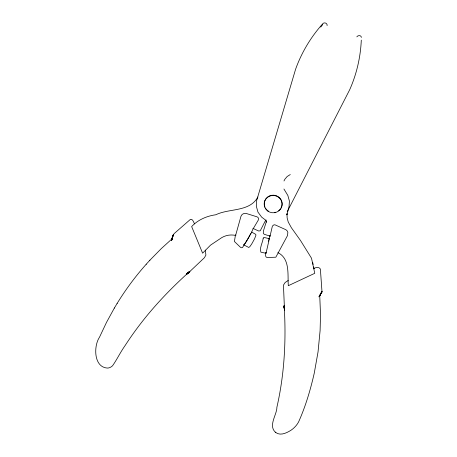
<?xml version="1.0" encoding="UTF-8"?>
<svg xmlns="http://www.w3.org/2000/svg" width="457" height="457" viewBox="0 0 457 457"><rect width="100%" height="100%" fill="white"/><g stroke="black" fill="none" stroke-linecap="round" stroke-linejoin="round"><path stroke-width="0.69" d="M263.232 238.091L264.117 237.491L269.247 238.628L269.122 239.794L266.014 253.281L260.913 252.173C259.199 248.202 262.792 242.393 263.255 238.034M313.759 268.527C316.055 267.014 321.185 266.597 320.511 270.921L321.991 291.692L319.483 296.273L321.968 291.537L319.569 296.136L319.734 295.416L320.523 314.719L320.1 330.6L318.043 351.901L314.279 373.066C310.469 389.832 305.562 406.479 298.478 422.171C296.673 425.393 294.085 428.158 291.029 430.226C286.676 432.95 280.489 436.064 275.737 432.522M327.126 25.592C327.555 23.296 324.293 21.89 322.836 23.661C310.926 36.914 301.586 52.475 295.588 69.253L256.577 200.874L256.314 206.153L257.965 212.128L261.69 217.172L265.791 220.251L266.437 222.165L266.534 221.017L263.375 231.082L263.306 233.333L264.226 234.298L270.293 236.166M361.293 40.13C360.544 57.216 356.637 74.16 349.668 89.783L287.196 211.762M284.06 305.744L284.465 308.869L283.449 285.128L285.151 282.489L288.196 280.501M265.894 252.453C265.614 253.921 264.803 257.485 267.356 257.514L275.839 257.2L287.499 235.589L287.859 232.385L287.167 230.876L285.933 229.74L275.245 224.93L274.023 224.77L272.395 226.044L270.053 236.092M266.031 252.595L265.98 253.292M268.945 239.142L269.978 235.481M235.481 234.847L234.407 241.473L240.622 247.454L241.582 247.774L242.553 247.5L251.379 232.916L252.67 229.614L258.262 220.165L258.565 218.663L258.114 217.549L257.102 216.858L245.889 213.356L244.192 213.379L242.193 214.379L240.993 216.224L235.601 235.446M268.459 241.199L268.636 240.513M268.933 239.422L269.247 238.628M283.98 180.983L284.585 179.75M319.569 296.136L321.648 291.954M321.819 292.411L321.991 291.692L318.803 296.861M257.914 197.013C249.596 212.151 229.368 208.146 215.818 214.761C206.775 215.995 197.881 219.828 191.649 226.575L202.611 253.178L210.551 245.118L221.714 237.651C225.929 235.104 231.139 234.338 235.921 235.509M114.393 307.984L106.521 322.356L99.512 337.186C93.428 346.109 93.662 367.742 107.852 368.074C109.646 367.839 111.348 366.988 112.616 365.697C117.203 359.082 120.242 352.45 125.104 345.555C143.367 317.347 165.017 293.64 189.866 271.309L186.673 274L189.381 271.944L204.405 257.731L205.901 255.063L205.307 250.133M117.106 303.459L117.181 303.339C125.675 289.504 135.392 276.422 146.177 264.289L146.274 264.186M114.324 308.098L117.181 303.339M284.791 179.338L287.145 176.522L290.286 174.545M320.734 27.112L322.768 24.507M356.826 36.863C357.82 35.143 361.287 35.063 361.39 37.423M149.822 260.284L161.304 248.591L171.849 239.005L171.632 239.354L173.489 234.555L171.558 239.965L173.123 235.047L174.323 233.447L190.438 219.354C192.677 218.589 193.768 222.462 194.471 223.833M146.177 264.289L149.913 260.182M266.174 220.034L265.186 221.131L260.244 230.791L258.696 231.013L252.932 228.391M243.672 244.815L248.717 247.46L249.779 246.729L251.664 244.061L254.6 238.777L255.983 235.041L255.623 234.287L251.624 232.053M277.867 252.618C290.212 258.616 287.527 274.583 288.304 285.705L314.77 273.309L311.508 258.222L300.489 240.479L291.389 227.735L288.247 222.033L287.139 217.932L286.99 213.699L286.893 214.847L289.053 206.57L289.407 201.063L287.841 195.442L283.928 189.009M284.448 308.932L284.083 305.887L284.397 310.103L284.197 306.401C286.259 340.208 284.46 374.174 276.891 407.261C277.022 414.59 268.059 425.41 275.365 432.225M275.263 432.145L275.834 432.596M312.708 262.564L313.119 264.454M313.662 266.968L314.073 268.853M284.071 305.836L284.448 308.921M284.391 310.389L284.231 306.584L284.391 310.223M264.9 207.101A8.963 8.666 4.9 0 1 273.783 195.196A8.963 8.666 4.9 0 1 280.941 208.226M280.29 209.169A8.963 8.666 4.9 0 1 278.633 210.757M275.491 212.231A8.963 8.666 4.9 0 1 274.343 212.442M268.693 211.317A8.963 8.666 4.9 0 1 265.42 208.124M250.607 233.55A7.518 0.811 -60.9 0 1 250.019 234.898M249.653 235.663A7.518 0.811 -60.9 0 1 244.147 244.609M243.929 244.786A7.518 0.811 -60.9 0 1 243.77 244.855M172.952 235.435L171.638 240.411L173.123 235.047L171.615 240.319L172.952 235.435M189.735 271.481L187.039 273.903L189.735 271.481M189.329 271.989L186.553 273.989L189.329 271.989M189.546 271.738L186.827 273.983L189.546 271.738M189.421 271.898L186.673 274L189.421 271.898M284.42 309.92L284.14 306.161L284.42 309.92M267.693 210.963A8.963 8.666 4.9 0 0 282.043 205.313A8.963 8.666 4.9 0 0 269.744 196.087A8.963 8.666 4.9 0 0 267.693 210.963"/></g></svg>
